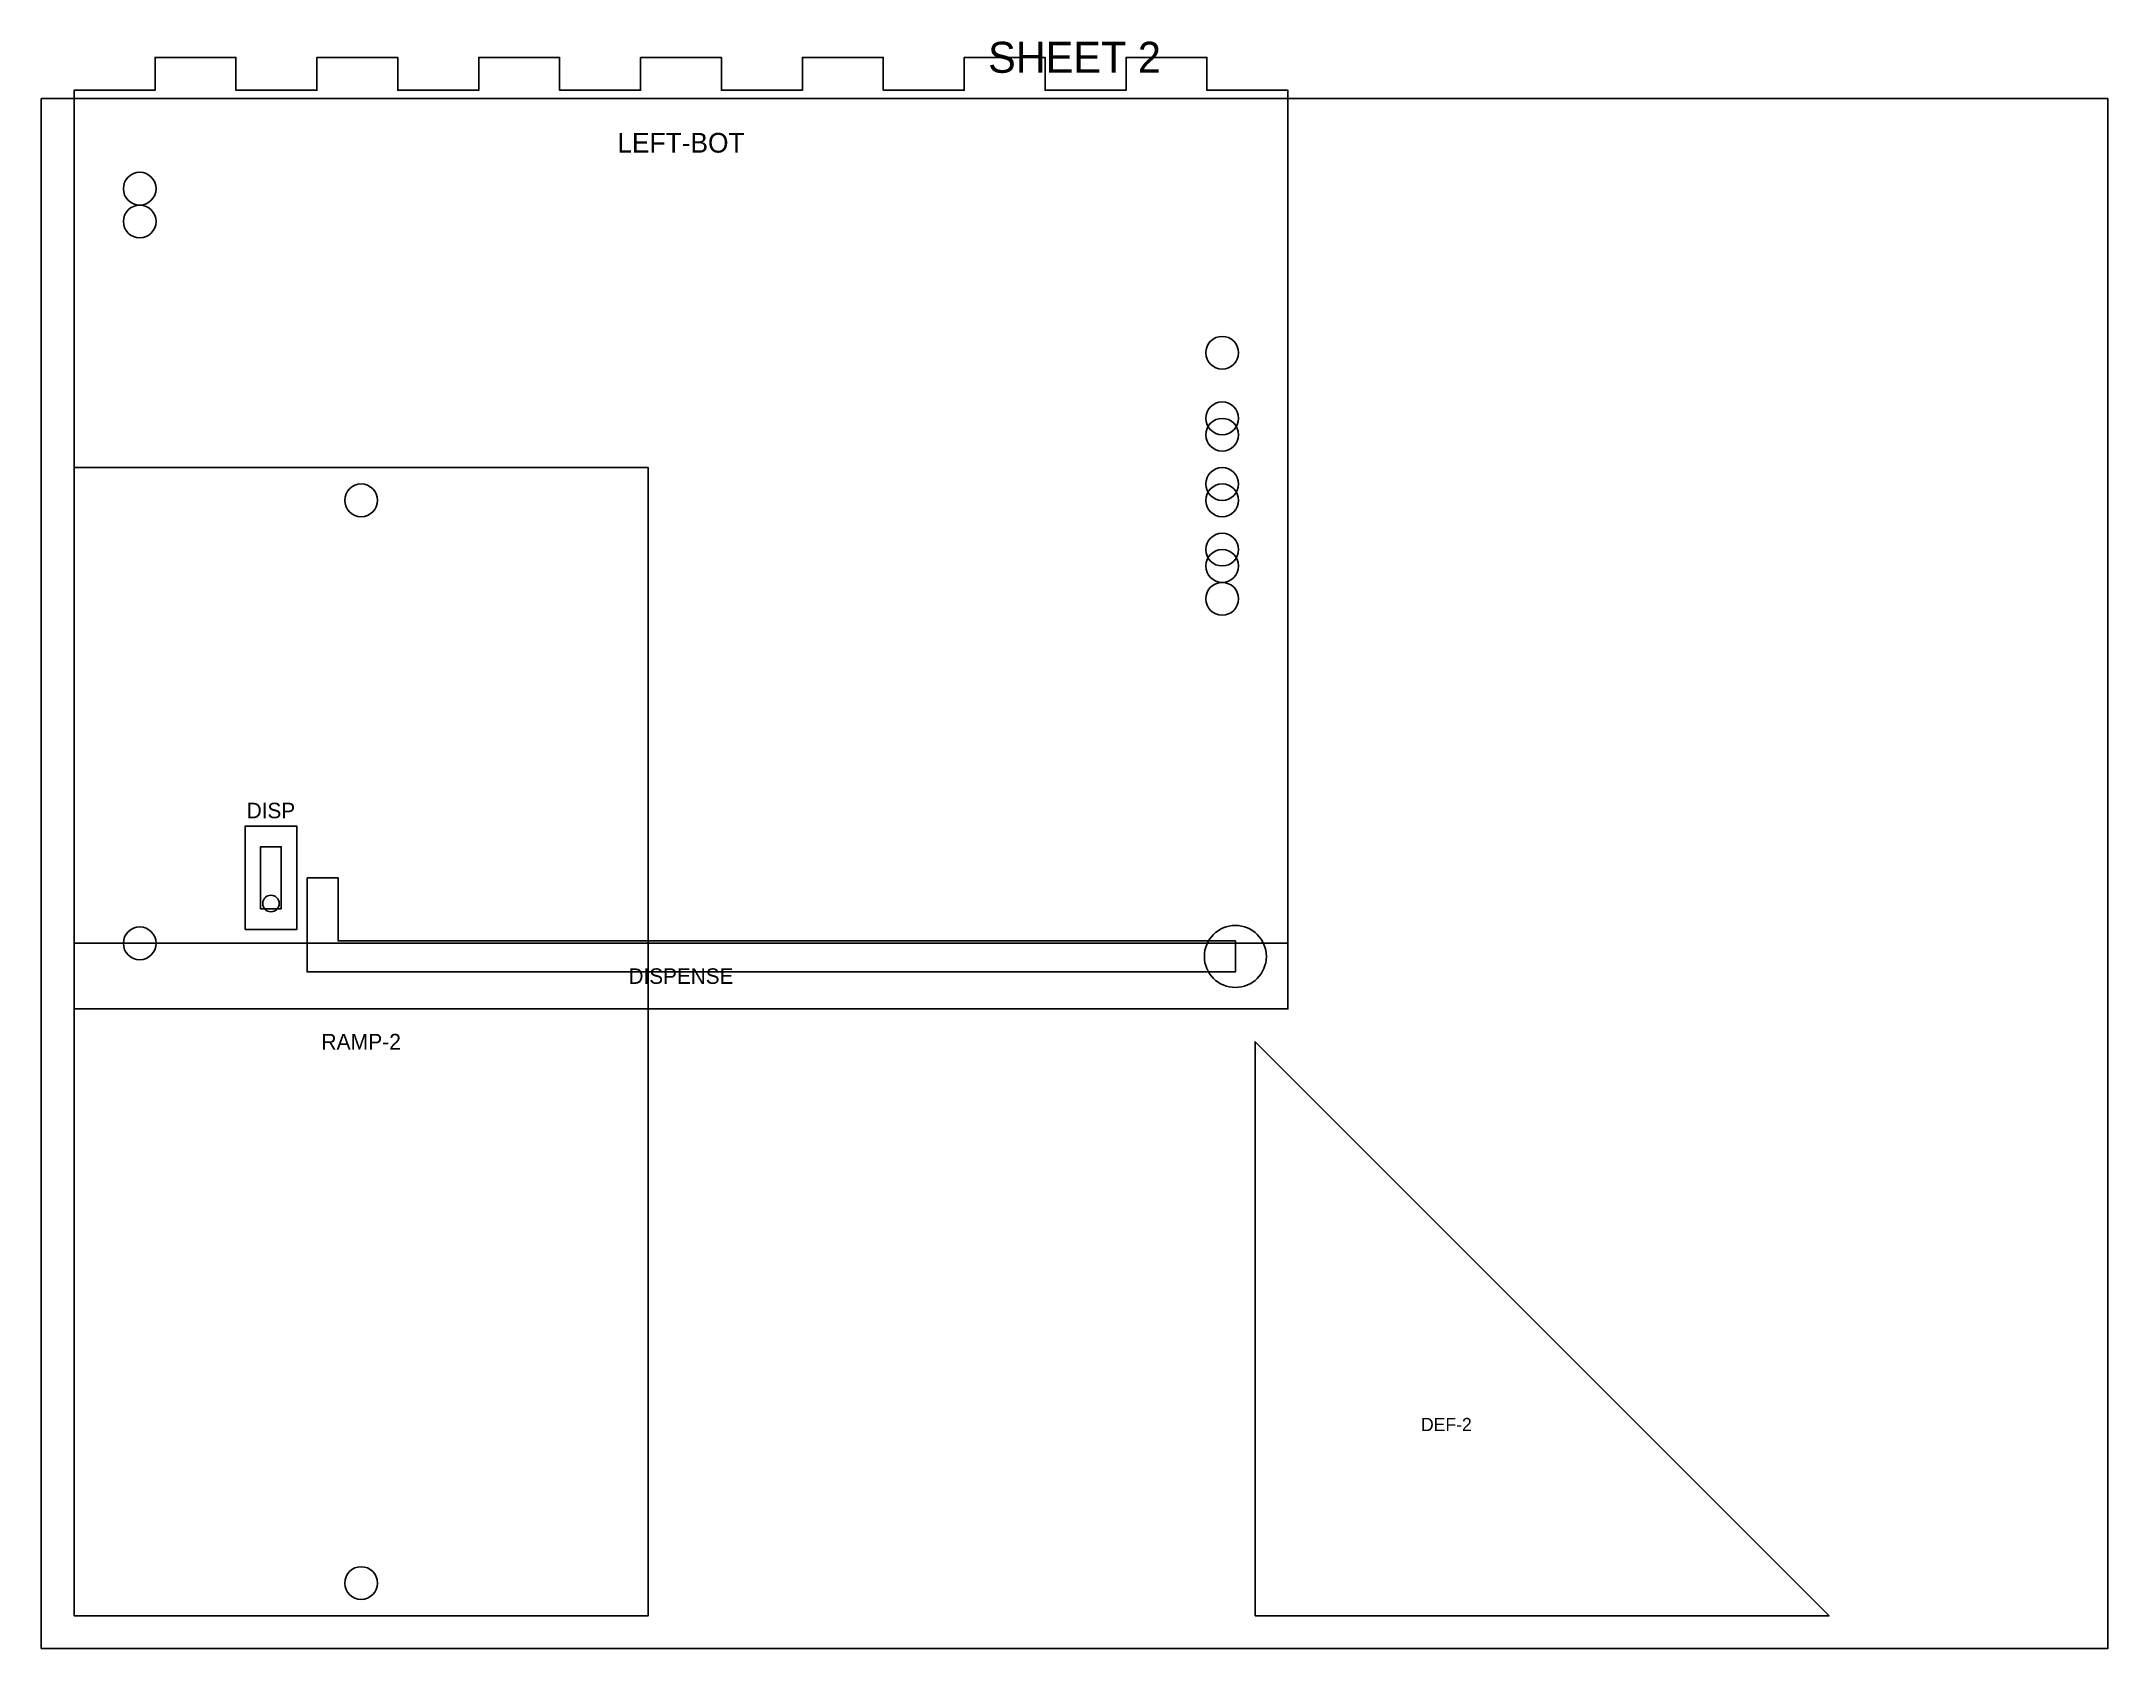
# Model space of a CAD drawing. Header units: millimetres. Extents: x 0 to 400, y 0 to 311.
import ezdxf
from ezdxf.enums import TextEntityAlignment as Align

# ---------------------------------------------------------------- set-up
doc = ezdxf.new("R2010")
doc.units = ezdxf.units.MM
for name, color, linetype in [('BED', 8, 'Continuous'), ('CUT', 7, 'Continuous'), ('ENGRAVE', 4, 'Continuous'), ('HOLES', 5, 'Continuous'), ('SENSOR', 1, 'Continuous'), ('WIRE', 3, 'Continuous')]:
    doc.layers.add(name, color=color, linetype=linetype)

msp = doc.modelspace()

# ---------------------------------------------------------------- linework, layer by layer
at = {"layer": 'BED'}
msp.add_lwpolyline([(0, 0), (400, 0), (400, 300), (0, 300), (0, 0)], dxfattribs=at)
at = {"layer": 'CUT'}
for points in [[(6.35, 123.82), (241.3, 123.82), (241.3, 301.62), (241.3, 301.62), (225.64, 301.62), (225.64, 301.62), (225.64, 307.98), (209.97, 307.98), (209.97, 301.62), (209.97, 301.62), (194.31, 301.62), (194.31, 301.62), (194.31, 307.98), (178.65, 307.98), (178.65, 301.62), (178.65, 301.62), (162.98, 301.62), (162.98, 301.62), (162.98, 307.98), (147.32, 307.98), (147.32, 301.62), (147.32, 301.62), (131.66, 301.62), (131.66, 301.62), (131.66, 307.98), (115.99, 307.98), (115.99, 301.62), (115.99, 301.62), (100.33, 301.62), (100.33, 301.62), (100.33, 307.98), (84.67, 307.98), (84.67, 301.62), (84.67, 301.62), (69, 301.62), (69, 301.62), (69, 307.98), (53.34, 307.98), (53.34, 301.62), (53.34, 301.62), (37.68, 301.62), (37.68, 301.62), (37.68, 307.98), (22.01, 307.98), (22.01, 301.62), (22.01, 301.62), (6.35, 301.62), (6.35, 301.62), (6.35, 123.82)], [(6.35, 6.35), (117.47, 6.35), (117.47, 228.6), (6.35, 228.6), (6.35, 6.35)], [(234.95, 6.35), (346.07, 6.35), (234.95, 117.47), (234.95, 6.35)]]:
    msp.add_lwpolyline(points, close=True, dxfattribs=at)
at = {"layer": 'ENGRAVE'}
msp.add_line((6.35, 136.52), (241.3, 136.52), dxfattribs=at)
msp.add_lwpolyline([(39.45, 139.22), (49.45, 139.22), (49.45, 159.22), (39.45, 159.22)], close=True, dxfattribs=at)
at = {"layer": 'HOLES'}
for centre in [(19.05, 282.57), (19.05, 276.22), (228.6, 250.82), (228.6, 238.12), (228.6, 234.95), (228.6, 225.42), (61.91, 222.25), (228.6, 222.25), (228.6, 212.72), (228.6, 209.55), (228.6, 203.2), (19.05, 136.52), (61.91, 12.7)]:
    msp.add_circle(centre, 3.17, dxfattribs=at)
at = {"layer": 'SENSOR'}
msp.add_lwpolyline([(42.45, 143.22), (46.45, 143.22), (46.45, 155.22), (42.45, 155.22)], close=True, dxfattribs=at)
msp.add_circle((44.45, 144.22), 1.6, dxfattribs=at)
at = {"layer": 'WIRE'}
msp.add_lwpolyline([(51.45, 149.22), (57.45, 149.22), (57.45, 136.98), (231.14, 136.98), (231.14, 130.98), (51.45, 130.98)], close=True, dxfattribs=at)
msp.add_circle((231.14, 133.98), 6, dxfattribs=at)

# ---------------------------------------------------------------- texts
at = {"layer": 'ENGRAVE'}
for s, height, p in [('SHEET 2', 6, (200, 308)), ('LEFT-BOT', 3.81, (123.82, 291.46)), ('DISP', 3, (44.45, 162.22)), ('DISPENSE', 3, (123.82, 130.17)), ('RAMP-2', 3.048, (61.91, 117.47)), ('DEF-2', 2.54, (271.99, 43.39))]:
    msp.add_text(s, height=height, dxfattribs=at).set_placement(p, align=Align.MIDDLE_CENTER)

doc.saveas('drawing.dxf')
